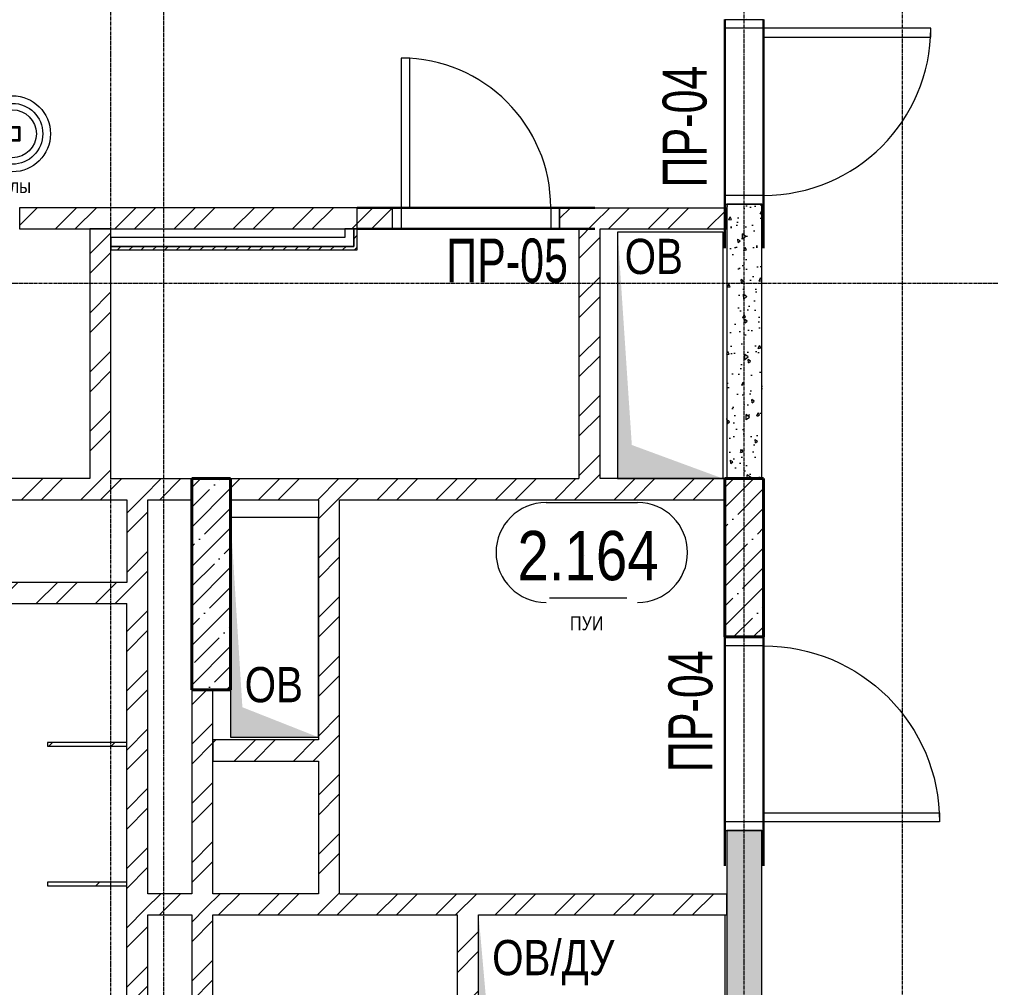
# Model space of a CAD drawing. Header units: millimetres. Extents: x -65509 to 912790, y 446 to 713294.
# Drawn here: x 240375 to 245895, y 141873 to 147375 of the extents above; entities that cross this region are included whole.
import ezdxf
from ezdxf.enums import TextEntityAlignment as Align

# ---------------------------------------------------------------- set-up
doc = ezdxf.new("R2010")
doc.units = ezdxf.units.MM
doc.linetypes.add('CENTER2', pattern=[28.575, 19.05, -3.175, 3.175, -3.175])
doc.linetypes.add('HIDDEN2', pattern=[4.7625, 3.175, -1.5875])
doc.layers.get('Defpoints').update_dxf_attribs({"color": 250})
for name, color, linetype, lineweight in [('АР_Area', 250, 'Continuous', 5), ('АР_Двери', 5, 'Continuous', 9), ('АР_Колонны', 250, 'Continuous', 30), ('АР_Стены ГКЛ', 250, 'Continuous', 15), ('АР_Стены ЖБ', 250, 'Continuous', 35), ('АР_Стены кирпич', 250, 'Continuous', 20), ('АР_Стены ПЕНОблок', 250, 'Continuous', 20), ('АР_Штриховка', 250, 'Continuous', 0), ('КМ_Фахверки', 250, 'Continuous', 25), ('ОВ_Шахты', 250, 'Continuous', 5), ('РД_Оси_100', 250, 'Continuous', 0)]:
    doc.layers.add(name, color=color, linetype=linetype, lineweight=lineweight)
for name, color, linetype, lineweight, plot in [('АР_Делит', 250, 'Continuous', 0, False), ('РД_Проем', 250, 'Continuous', 0, False), ('РД_проем_инж перемыч_подсчет', 250, 'Continuous', 30, False)]:
    doc.layers.add(name, color=color, linetype=linetype, lineweight=lineweight, plot=plot)
doc.layers.add('РД_Перемычка инж проемов', color=250, linetype='Continuous')
doc.styles.add('Arial0', font='arial.ttf')
doc.styles.add('style1', font='ARIALN.TTF')
doc.styles.add('ккк', font='isocpeur.ttf', dxfattribs={"width": 0.85, "oblique": 15})
pattern_1 = [(45, (142195.16, 127275.07), (-168.3798, 168.3798), []), (45, (142307.4, 127275.07), (-168.3798, 168.3798), [])]
pattern_2 = [(45, (142195.16, 127275.07), (-168.3798, 168.3798), []), (45, (142307.4, 127275.07), (-168.3798, 168.3798), [])]
pattern_3 = [(45, (142195.16, 127275.07), (-112.2532, 112.2532), []), (45, (142307.41, 127275.07), (-112.2532, 112.2532), [198.4375, -39.6875, 0, -39.6875])]

# ---------------------------------------------------------------- blocks, each defined once
blk = doc.blocks.new('СОШ_2200_АР_ОСИ_М100_28.05.24')
at = {"layer": 'РД_Оси_100', "linetype": 'CENTER2'}
for p, q in [((102300, -6155), (102300, 139938.679)), ((119910, 18600), (94200, 18600))]:
    blk.add_line(p, q, dxfattribs=at)
for points in [[(98700, -6194.98), (98700, 139538.679), (98550, 139938.679)], [(99000, -6195.83), (99000, 139538.679), (99150, 139938.679)], [(103200, -6155), (103200, 139938.679)]]:
    blk.add_lwpolyline(points, dxfattribs=at)
blk = doc.blocks.new('otv')
at = {"linetype": 'Continuous'}
blk.add_lwpolyline([(0, -1), (0, 0), (1, 0), (1, -1)], close=True, dxfattribs=at)
blk.add_solid([(0, -1), (0, 0), (0.1346, -0.1366), (1, 0)], dxfattribs=at)
blk = doc.blocks.new('Ф_блок 80')
at = {"layer": 'АР_Делит', "color": 1}
for radius in [216.3, 173, 136.2]:
    blk.add_circle((40, -40), radius, dxfattribs=at)
at = {"layer": 'КМ_Фахверки'}
blk.add_lwpolyline([(0, 0), (80, 0), (80, -80), (0, -80)], close=True, dxfattribs=at)
at = {"layer": 'КМ_Фахверки', "lineweight": 5}
blk.add_lwpolyline([(6, -6), (74, -6), (74, -74), (6, -74)], close=True, dxfattribs=at)
blk = doc.blocks.new('MOK-МаркаПом_овал_ареал')
for p, q in [((-2.986, 3.764), (3.522, 3.764)), ((-2.75, -3), (2.75, -3))]:
    blk.add_line(p, q)
for centre, radius, start, end in [((-2.986, 0.215), 3.55, 90, 270), ((3.522, 0.215), 3.55, 270, 90), ((-7.411, 0), 7.161, 0, 0.00095)]:
    blk.add_arc(centre, radius, start, end)
at = {"color": 0, "style": 'style1'}
blk.add_attdef('АР-ПОМЕЩЕНИЕ:НОМЕР', text='', height=3, dxfattribs=at).set_placement((0.261, 0), align=Align.MIDDLE)
blk = doc.blocks.new('MOK-МаркаПеремычки')
at = {"color": 0, "style": 'ккк', "oblique": 15, "width": 0.85}
blk.add_attdef('АР-ПРОЕМ:ПЕРЕМЫЧКА', text='', height=2.5, dxfattribs=at).set_placement((0, 0), align=Align.MIDDLE)

msp = doc.modelspace()

# ---------------------------------------------------------------- hatches: boundary and pattern name
at = {"layer": 'АР_Стены ГКЛ', "linetype": 'Continuous', "lineweight": 0}
h = msp.add_hatch(dxfattribs=at)
h.set_pattern_fill('ANSI31', color=256, scale=15, angle=-360, style=0)
h.set_pattern_definition([(45, (142195.157, 127275.073), (-33.67596, 33.67596), [])])
h.paths.add_polyline_path([(242295.157, 146185.073), (242275.157, 146185.073), (242275.157, 146085.073), (242295.157, 146065.073)], flags=0)
h = msp.add_hatch(dxfattribs=at)
h.set_pattern_fill('ANSI31', color=256, scale=15, style=0)
h.set_pattern_definition([(45, (142195.157, 127275.073), (-33.67596, 33.67596), [])])
h.paths.add_polyline_path([(242295.157, 146065.073), (242275.157, 146085.073), (240895.157, 146085.073), (240895.157, 146065.073)], flags=0)
at = {"layer": 'АР_Штриховка', "linetype": 'Continuous', "lineweight": 0}
h = msp.add_hatch(dxfattribs=at)
h.set_pattern_fill('AR-CONC', color=256, angle=45, style=0)
h.set_pattern_definition([(95, (142195.16, 127275.07), (140.09465, 117.55338), [19.05, -209.55]), (40, (142195.16, 127275.07), (-160.01845, 110.17673), [15.24, -167.6406]), (145.45144, (142206.83, 127284.87), (-19.9238, 227.7301), [16.19, -178.09024]), (91.1842, (142159.24, 127311), (221.41024, 161.9534), [28.575, -314.325]), (141.63556, (142177.7, 127324.5), (-7.0866, 342.82676), [24.285, -267.1356]), (36.18415, (142159.24, 127311), (-7.0866, 342.8268), [22.86, -251.4597]), (66, (142186.18, 127319.97), (179.51998, 34.89515), [19.05, -209.55]), (11, (142186.18, 127319.97), (-86.53993, 173.9412), [15.24, -167.64]), (116.45145, (142201.14, 127322.88), (92.98005, 208.83634), [16.19, -178.08994]), (82.5, (142195.16, 127275.07), (-57.60547, 61.973414), [0, -165.608, 0, -170.18, 0, -168.275]), (52.5, (142195.16, 127275.07), (-23.58973, 118.087), [0, -97.028, 0, -161.798, 0, -64.135]), (12.5, (142155.105, 127235.02), (99.927863, 91.826196), [0, -63.5, 0, -198.12, 0, -262.89]), (2.5, (142137.14, 127217.06), (86.7639, 122.72239), [0, -82.55, 0, -131.572, 0, -186.69])])
h.paths.add_polyline_path([(244395.158, 144764.072), (244595.158, 144764.073), (244595.153, 146325.073), (244395.153, 146325.072)], flags=0)
h.paths.add_polyline_path([(244395.151, 147375.072), (244595.151, 147375.073), (244595.151, 147376.073), (244395.151, 147376.072)], flags=0)
h = msp.add_hatch(dxfattribs=at)
h.set_pattern_fill('ANSI32', color=256, scale=25, style=0)
h.set_pattern_definition(pattern_1)
h.paths.add_polyline_path([(244395.157, 146185.073), (244395.157, 146305.073), (243675.157, 146305.073), (243635.157, 146215.073), (243675.157, 146185.073)], flags=0)
h.paths.add_polyline_path([(243555.157, 146185.073), (243635.157, 146215.073), (243675.157, 146305.073), (243445.157, 146305.073), (243445.157, 146185.073)], flags=0)
h.paths.add_polyline_path([(242495.157, 146185.073), (242495.157, 146305.073), (240375.157, 146305.073), (240375.157, 146185.073)], flags=0)
h = msp.add_hatch(dxfattribs=at)
h.set_pattern_fill('ANSI32', color=256, scale=25, angle=-360, style=0)
h.set_pattern_definition([(45, (142195.16, 127275.07), (-168.3798, 168.3798), []), (45, (142307.4, 127275.07), (-168.3798, 168.3798), [])])
h.paths.add_polyline_path([(240895.157, 146185.073), (240775.157, 146185.073), (240775.157, 144765.073), (240815.157, 144735.073), (240895.157, 144765.073)], flags=0)
h = msp.add_hatch(dxfattribs=at)
h.set_pattern_fill('ANSI32', color=256, scale=25, style=0)
h.set_pattern_definition(pattern_2)
h.paths.add_polyline_path([(243555.157, 144765.073), (243635.157, 144735.073), (243675.157, 144765.073), (243675.157, 146185.073), (243635.157, 146215.073), (243555.157, 146185.073)], flags=0)
h = msp.add_hatch(dxfattribs=at)
h.set_pattern_fill('ANSI32', color=256, scale=25, style=0)
h.set_pattern_definition([(45, (142195.16, 127275.07), (-168.3798, 168.3798), []), (45, (142307.4, 127275.07), (-168.3798, 168.3798), [])])
h.paths.add_polyline_path([(240895.157, 144765.073), (240815.157, 144735.073), (240775.157, 144645.073), (240985.158, 144645.073), (241065.158, 144675.073), (241105.158, 144765.073)], flags=0)
h.paths.add_polyline_path([(241105.158, 144765.073), (241065.158, 144675.073), (241105.158, 144645.073), (241355.157, 144645.073), (241355.157, 144765.073)], flags=0)
h.paths.add_polyline_path([(239394.804, 144765.073), (239354.804, 144675.073), (239394.804, 144645.073), (240775.157, 144645.073), (240815.157, 144735.073), (240775.157, 144765.073)], flags=0)
h.paths.add_polyline_path([(236815.157, 144765.073), (236815.157, 144645.073), (238554.522, 144645.073), (238634.522, 144675.073), (238674.522, 144765.073)], flags=0)
h.paths.add_polyline_path([(238674.522, 144765.073), (238634.522, 144675.073), (238674.522, 144645.073), (239274.804, 144645.073), (239354.804, 144675.073), (239394.804, 144765.073)], flags=0)
at = {"layer": 'АР_Штриховка', "linetype": 'Continuous', "lineweight": 5}
h = msp.add_hatch(dxfattribs=at)
h.set_pattern_fill('ANSI35', color=256, scale=25, style=0)
h.set_pattern_definition(pattern_3)
h.paths.add_polyline_path([(241355.157, 143565.073), (241575.157, 143565.073), (241575.157, 144765.073), (241355.157, 144765.073)], flags=0)
at = {"layer": 'АР_Штриховка', "linetype": 'Continuous', "lineweight": 0}
h = msp.add_hatch(dxfattribs=at)
h.set_pattern_fill('ANSI32', color=256, scale=25, style=0)
h.set_pattern_definition([(45, (142195.16, 127275.07), (-168.3798, 168.3798), []), (45, (142307.4, 127275.07), (-168.3798, 168.3798), [])])
h.paths.add_polyline_path([(241575.157, 144765.073), (241575.157, 144645.073), (242075.157, 144645.073), (242155.157, 144675.073), (242195.157, 144765.073)], flags=0)
h.paths.add_polyline_path([(242195.157, 144765.073), (242155.157, 144675.073), (242195.157, 144645.073), (243675.157, 144645.073), (243635.157, 144735.073), (243555.157, 144765.073)], flags=0)
h.paths.add_polyline_path([(243675.157, 144765.073), (243635.157, 144735.073), (243675.157, 144645.073), (244385.157, 144645.073), (244385.157, 144765.073)], flags=0)
at = {"layer": 'АР_Штриховка', "linetype": 'Continuous', "lineweight": 5}
h = msp.add_hatch(dxfattribs=at)
h.set_pattern_fill('ANSI35', color=256, scale=25, style=0)
h.set_pattern_definition(pattern_3)
h.paths.add_polyline_path([(244385.157, 143865.073), (244605.157, 143865.073), (244605.157, 144765.073), (244385.157, 144765.073)], flags=0)
at = {"layer": 'АР_Штриховка', "linetype": 'Continuous', "lineweight": 0}
h = msp.add_hatch(dxfattribs=at)
h.set_pattern_fill('ANSI32', color=256, scale=25, style=0)
h.set_pattern_definition(pattern_1)
h.paths.add_polyline_path([(240985.157, 139085.073), (241105.157, 139085.073), (241105.158, 142285.255), (241075.158, 142365.255), (240985.158, 142405.255)], flags=0)
h.paths.add_polyline_path([(240985.158, 142405.255), (241075.158, 142365.255), (241105.158, 142405.255), (241105.158, 144055.073), (241045.158, 144115.073), (240985.158, 144055.073)], flags=0)
h.paths.add_polyline_path([(240985.158, 144175.073), (241045.158, 144115.073), (241105.158, 144175.073), (241105.158, 144645.073), (241065.158, 144675.073), (240985.158, 144645.073)], flags=0)
h = msp.add_hatch(dxfattribs=at)
h.set_pattern_fill('ANSI32', color=256, scale=25, style=0)
h.set_pattern_definition(pattern_2)
h.paths.add_polyline_path([(242075.157, 142405.255), (242155.157, 142375.255), (242195.157, 142405.255), (242195.157, 143279.84), (242105.157, 143239.84), (242075.157, 143159.84)], flags=0)
h.paths.add_polyline_path([(242075.157, 143279.84), (242105.157, 143239.84), (242195.157, 143279.84), (242195.157, 144645.073), (242155.157, 144675.073), (242075.157, 144645.073)], flags=0)
h = msp.add_hatch(dxfattribs=at)
h.set_pattern_fill('ANSI32', color=256, scale=25, style=0)
h.set_pattern_definition(pattern_1)
h.paths.add_polyline_path([(241105.158, 144055.073), (241105.158, 144175.073), (241045.158, 144115.073)], flags=0)
h.paths.add_polyline_path([(240985.158, 144055.073), (241045.158, 144115.073), (240985.158, 144175.073), (239394.803, 144175.073), (239354.803, 144145.073), (239394.803, 144055.073)], flags=0)
h.paths.add_polyline_path([(239394.803, 144055.073), (239354.803, 144145.073), (239274.803, 144175.073), (238674.52, 144175.073), (238634.52, 144145.073), (238674.52, 144055.073)], flags=0)
h.paths.add_polyline_path([(238674.52, 144055.073), (238634.52, 144145.073), (238554.52, 144175.073), (236815.157, 144175.073), (236815.157, 144055.073)], flags=0)
h = msp.add_hatch(dxfattribs=at)
h.set_pattern_fill('AR-CONC', color=256, angle=45, style=0)
h.set_pattern_definition([(95, (142195.16, 127275.07), (140.09465, 117.55338), [19.05, -209.55]), (40, (142195.16, 127275.07), (-160.01845, 110.17673), [15.24, -167.6406]), (145.45144, (142206.83, 127284.87), (-19.9238, 227.7301), [16.19, -178.09024]), (91.1842, (142159.24, 127311), (221.41024, 161.9534), [28.575, -314.325]), (141.63556, (142177.7, 127324.5), (-7.0866, 342.82676), [24.285, -267.1356]), (36.18415, (142159.24, 127311), (-7.0866, 342.8268), [22.86, -251.4597]), (66, (142186.18, 127319.97), (179.51998, 34.89515), [19.05, -209.55]), (11, (142186.18, 127319.97), (-86.53993, 173.9412), [15.24, -167.64]), (116.45145, (142201.14, 127322.88), (92.98005, 208.83634), [16.19, -178.08994]), (82.5, (142195.16, 127275.07), (-57.60547, 61.973414), [0, -165.608, 0, -170.18, 0, -168.275]), (52.5, (142195.16, 127275.07), (-23.58973, 118.087), [0, -97.028, 0, -161.798, 0, -64.135]), (12.5, (142155.105, 127235.02), (99.927863, 91.826196), [0, -63.5, 0, -198.12, 0, -262.89]), (2.5, (142137.14, 127217.06), (86.7639, 122.72239), [0, -82.55, 0, -131.572, 0, -186.69])])
h.paths.add_polyline_path([(244395.158, 139085.073), (244595.158, 139085.073), (244595.158, 142765.073), (244395.158, 142765.073)], flags=0)
h.paths.add_polyline_path([(244395.158, 143865.073), (244595.158, 143865.073), (244595.158, 143866.073), (244395.158, 143866.073)], flags=0)
h = msp.add_hatch(dxfattribs=at)
h.set_pattern_fill('ANSI32', color=256, scale=25, style=0)
h.set_pattern_definition(pattern_2)
h.paths.add_polyline_path([(241355.155, 139085.073), (241475.155, 139085.073), (241475.156, 142285.255), (241415.156, 142345.255), (241355.156, 142285.255)], flags=0)
h.paths.add_polyline_path([(241355.156, 142405.255), (241415.156, 142345.255), (241475.156, 142405.255), (241475.157, 143565.073), (241355.157, 143565.073)], flags=0)
h = msp.add_hatch(dxfattribs=at)
h.set_pattern_fill('_U', color=256, scale=250, angle=45, style=0, pattern_type=0)
h.set_pattern_definition([(45, (142195.16, 127275.07), (-176.7767, 176.7767), [])])
h.paths.add_polyline_path([(240535.158, 143265.048), (240535.158, 143245.048), (240985.158, 143245.048), (240985.158, 143265.048)], flags=0)
h = msp.add_hatch(dxfattribs=at)
h.set_pattern_fill('ANSI32', color=256, scale=25, style=0)
h.set_pattern_definition([(45, (142195.16, 127275.07), (-168.3798, 168.3798), []), (45, (142307.4, 127275.07), (-168.3798, 168.3798), [])])
h.paths.add_polyline_path([(242075.157, 143159.84), (242105.157, 143239.84), (242075.157, 143279.84), (241475.157, 143279.841), (241475.157, 143159.841)], flags=0)
h = msp.add_hatch(dxfattribs=at)
h.set_pattern_fill('_U', color=256, scale=250, angle=45, style=0, pattern_type=0)
h.set_pattern_definition([(45, (142195.16, 127275.07), (-176.7767, 176.7767), [])])
h.paths.add_polyline_path([(240985.157, 142450.999), (240985.157, 142470.999), (240535.157, 142471), (240535.157, 142451)], flags=0)
h = msp.add_hatch(dxfattribs=at)
h.set_pattern_fill('ANSI32', color=256, scale=25, style=0)
h.set_pattern_definition(pattern_1)
h.paths.add_polyline_path([(242195.157, 142285.255), (242155.157, 142375.255), (242075.157, 142405.255), (241475.156, 142405.255), (241415.156, 142345.255), (241475.156, 142285.255)], flags=0)
h.paths.add_polyline_path([(244395.158, 142285.255), (244395.158, 142405.255), (242985.157, 142405.255), (242945.157, 142315.255), (242985.157, 142285.255)], flags=0)
h.paths.add_polyline_path([(242865.157, 142285.255), (242945.157, 142315.255), (242985.157, 142405.255), (242195.157, 142405.255), (242155.157, 142375.255), (242195.157, 142285.255)], flags=0)
h.paths.add_polyline_path([(241355.156, 142285.255), (241415.156, 142345.255), (241355.156, 142405.255), (241105.158, 142405.255), (241075.158, 142365.255), (241105.158, 142285.255)], flags=0)
h = msp.add_hatch(dxfattribs=at)
h.set_pattern_fill('ANSI32', color=256, scale=25, style=0)
h.set_pattern_definition(pattern_2)
h.paths.add_polyline_path([(242865.157, 139085.073), (242985.157, 139085.073), (242985.157, 139585.073), (242955.157, 139625.073), (242865.157, 139585.073)], flags=0)
h.paths.add_polyline_path([(242865.157, 139585.073), (242955.157, 139625.073), (242985.157, 139705.073), (242985.157, 142285.255), (242945.157, 142315.255), (242865.157, 142285.255)], flags=0)

# ---------------------------------------------------------------- linework, layer by layer
at = {"layer": 'АР_Двери', "linetype": 'Continuous', "lineweight": 9}
for points in [[(244385.151, 147325.072), (244385.151, 147375.072), (244605.151, 147375.073), (244605.151, 147325.073)], [(244605.151, 147325.073), (244605.151, 147275.073), (245555.151, 147275.075), (245555.151, 147325.075)], [(242545.157, 146305.073), (242595.157, 146305.073), (242595.157, 147155.073), (242545.157, 147155.073)], [(244385.153, 146375.072), (244385.153, 146325.072), (244605.153, 146325.073), (244605.153, 146375.073)], [(242545.157, 146185.073), (242495.157, 146185.073), (242495.157, 146305.073), (242545.157, 146305.073)], [(243395.157, 146185.073), (243445.157, 146185.073), (243445.157, 146305.073), (243395.157, 146305.073)], [(244385.158, 143815.073), (244385.158, 143865.073), (244605.158, 143865.073), (244605.158, 143815.073)], [(244605.158, 142815.073), (244605.158, 142865.073), (245605.158, 142865.073), (245605.158, 142815.073)], [(244385.158, 142815.073), (244385.158, 142765.073), (244605.158, 142765.073), (244605.158, 142815.073)]]:
    msp.add_lwpolyline(points, close=True, dxfattribs=at)
for centre, radius, start, end in [((244605.151, 147325.073), 950, 270.000152, 0.000152), ((242545.157, 146305.073), 850, 0, 90)]:
    msp.add_arc(centre, radius, start, end, dxfattribs=at)
at = {"layer": 'АР_Двери', "linetype": 'Continuous', "lineweight": 9, "extrusion": (0, 0, -1)}
msp.add_arc((-244605.158, 142815.073), 1000, 90, 180, dxfattribs=at)
at = {"layer": 'АР_Колонны', "linetype": 'HIDDEN2', "lineweight": 25}
for p, q in [((241355.157, 144765.073), (241575.157, 144765.073)), ((241355.157, 143565.073), (241355.157, 144765.073)), ((241575.157, 144765.073), (241575.157, 143565.073)), ((244385.157, 144765.073), (244605.157, 144765.073)), ((244385.157, 143865.073), (244385.157, 144765.073)), ((244605.157, 144765.073), (244605.157, 143865.073)), ((244605.157, 143865.073), (244385.157, 143865.073)), ((241575.157, 143565.073), (241355.157, 143565.073))]:
    msp.add_line(p, q, dxfattribs=at)
at = {"layer": 'АР_Колонны', "linetype": 'Continuous', "lineweight": 35}
for p, q in [((241355.157, 144765.073), (241575.157, 144765.073)), ((241355.157, 143565.073), (241355.157, 144765.073)), ((241575.157, 143565.073), (241575.157, 144765.073)), ((244385.157, 144765.073), (244605.157, 144765.073)), ((244385.157, 143865.073), (244385.157, 144765.073)), ((244605.157, 143865.073), (244605.157, 144765.073)), ((244385.157, 143865.073), (244605.157, 143865.073)), ((241355.157, 143565.073), (241575.157, 143565.073))]:
    msp.add_line(p, q, dxfattribs=at)
at = {"layer": 'АР_Стены ГКЛ', "linetype": 'Continuous', "lineweight": 5}
for p, q in [((242275.157, 146185.073), (242225.157, 146185.073)), ((242225.157, 146185.073), (242225.157, 146135.073)), ((242275.157, 146085.073), (242275.157, 146185.073)), ((242295.157, 146185.073), (242275.157, 146185.073)), ((242275.157, 146185.073), (242275.157, 146085.073)), ((242295.157, 146065.073), (242295.157, 146185.073)), ((242225.157, 146135.073), (240895.157, 146135.073)), ((240895.157, 146135.073), (240895.157, 146085.073)), ((240895.157, 146085.073), (242275.157, 146085.073)), ((242275.157, 146085.073), (240895.157, 146085.073)), ((240895.157, 146085.073), (240895.157, 146065.073)), ((240895.157, 146065.073), (242295.157, 146065.073))]:
    msp.add_line(p, q, dxfattribs=at)
at = {"layer": 'АР_Стены ГКЛ', "linetype": 'Continuous', "lineweight": 15}
for p, q in [((240535.158, 143265.048), (240535.158, 143245.048)), ((240985.158, 143265.048), (240535.158, 143265.048)), ((240535.158, 143245.048), (240985.158, 143245.048)), ((240985.158, 143245.048), (240985.158, 143265.048)), ((240985.157, 142470.999), (240535.157, 142471)), ((240535.157, 142471), (240535.157, 142451)), ((240535.157, 142451), (240985.157, 142450.999)), ((240985.157, 142450.999), (240985.157, 142470.999))]:
    msp.add_line(p, q, dxfattribs=at)
at = {"layer": 'АР_Стены ЖБ', "linetype": 'Continuous', "lineweight": 40}
for p, q in [((241575.157, 144765.073), (241355.157, 144765.073)), ((241355.157, 144765.073), (241355.157, 143565.073)), ((241575.157, 143565.073), (241575.157, 144765.073)), ((244605.157, 144765.073), (244385.157, 144765.073)), ((244385.157, 144765.073), (244385.157, 143865.073)), ((244605.157, 143865.073), (244605.157, 144765.073)), ((244385.157, 143865.073), (244605.157, 143865.073)), ((241355.157, 143565.073), (241575.157, 143565.073))]:
    msp.add_line(p, q, dxfattribs=at)
at = {"layer": 'АР_Стены кирпич', "linetype": 'Continuous', "lineweight": 20}
for p, q in [((242495.157, 146305.073), (240375.157, 146305.073)), ((240375.157, 146305.073), (240375.157, 146185.073)), ((242495.157, 146185.073), (242495.157, 146305.073)), ((243445.157, 146305.073), (244395.157, 146305.073)), ((243445.157, 146305.073), (243445.157, 146185.073)), ((244395.157, 146185.073), (244395.157, 146305.073)), ((240375.157, 146185.073), (242495.157, 146185.073)), ((240895.157, 146185.073), (240775.157, 146185.073)), ((240775.157, 146185.073), (240775.157, 144765.073)), ((240895.157, 144765.073), (240895.157, 146185.073)), ((243445.157, 146185.073), (243555.157, 146185.073)), ((243555.157, 146185.073), (243555.157, 144765.073)), ((243675.157, 144765.073), (243675.157, 146185.073)), ((243675.157, 146185.073), (244395.157, 146185.073)), ((240775.157, 144765.073), (239394.804, 144765.073)), ((240895.157, 144765.073), (241355.157, 144765.073)), ((241355.157, 144645.073), (241355.157, 144765.073)), ((241575.157, 144765.073), (243555.157, 144765.073)), ((241575.157, 144765.073), (241575.157, 144645.073)), ((244385.157, 144765.073), (243675.157, 144765.073)), ((244385.157, 144645.073), (244385.157, 144765.073)), ((239394.804, 144645.073), (240985.158, 144645.073)), ((240985.158, 144645.073), (240985.158, 144175.073)), ((241105.158, 144645.073), (241355.157, 144645.073)), ((241105.158, 144175.073), (241105.158, 144645.073)), ((241575.157, 144645.073), (242075.157, 144645.073)), ((242075.157, 144645.073), (242075.157, 143279.84)), ((242195.157, 142405.255), (242195.157, 144645.073)), ((242195.157, 144645.073), (244385.157, 144645.073)), ((240985.158, 144175.073), (239394.803, 144175.073)), ((241105.158, 144055.073), (241105.158, 144175.073)), ((241105.158, 144175.073), (241105.158, 144175.073)), ((236815.157, 144055.073), (240985.158, 144055.073)), ((240985.157, 139085.073), (240985.158, 144055.073)), ((241105.158, 144055.073), (241105.158, 144055.073)), ((241105.158, 142405.255), (241105.158, 144055.073)), ((241355.157, 143565.073), (241355.156, 142405.255)), ((241475.157, 143565.073), (241355.157, 143565.073)), ((241475.156, 142405.255), (241475.157, 143565.073)), ((242075.157, 143279.84), (241475.157, 143279.841)), ((241475.157, 143279.841), (241475.157, 143159.841)), ((241475.157, 143159.841), (242075.157, 143159.84)), ((242075.157, 143159.84), (242075.157, 142405.255)), ((241355.156, 142405.255), (241105.158, 142405.255)), ((241355.156, 142405.255), (241355.156, 142405.255)), ((242075.157, 142405.255), (241475.156, 142405.255)), ((242195.157, 142405.255), (244395.158, 142405.255)), ((244395.158, 142285.255), (244395.158, 142405.255)), ((241105.157, 139085.073), (241105.158, 142285.255)), ((241105.158, 142285.255), (241355.156, 142285.255)), ((241355.156, 142285.255), (241355.155, 139085.073)), ((241475.155, 139085.073), (241475.156, 142285.255)), ((241475.156, 142285.255), (242865.157, 142285.255)), ((242865.157, 139085.073), (242865.157, 142285.255)), ((242985.157, 142285.255), (244395.158, 142285.255)), ((242985.157, 139705.073), (242985.157, 142285.255))]:
    msp.add_line(p, q, dxfattribs=at)
at = {"layer": 'АР_Стены кирпич', "linetype": 'Continuous', "lineweight": 0}
msp.add_line((242295.157, 146185.073), (242295.157, 146305.073), dxfattribs=at)
at = {"layer": 'АР_Стены ПЕНОблок', "linetype": 'Continuous', "lineweight": 20}
for p, q in [((244595.153, 146325.073), (244395.153, 146325.072)), ((244395.153, 146325.072), (244395.158, 144764.072)), ((244595.158, 144764.073), (244595.153, 146325.073)), ((244395.158, 144764.072), (244595.158, 144764.073)), ((244595.158, 143866.073), (244395.158, 143866.073)), ((244395.158, 143866.073), (244395.158, 143865.073)), ((244395.158, 143865.073), (244595.158, 143865.073)), ((244595.158, 143865.073), (244595.158, 143866.073)), ((244595.158, 142765.073), (244395.158, 142765.073)), ((244395.158, 142765.073), (244395.158, 139085.073)), ((244595.158, 139085.073), (244595.158, 142765.073))]:
    msp.add_line(p, q, dxfattribs=at)
at = {"layer": 'РД_Проем', "linetype": 'Continuous', "lineweight": 0}
for p, q in [((244385.151, 147375.072), (244385.153, 146325.072)), ((244605.151, 147375.073), (244605.153, 146325.073)), ((242495.157, 146305.073), (243445.157, 146305.073)), ((242495.157, 146185.073), (243445.157, 146185.073)), ((244385.158, 143865.073), (244385.158, 142765.073)), ((244605.158, 143865.073), (244605.158, 142765.073))]:
    msp.add_line(p, q, dxfattribs=at)
at = {"layer": 'РД_проем_инж перемыч_подсчет', "linetype": 'Continuous', "lineweight": 30}
for p, q in [((244385.151, 147374.072), (244385.154, 146074.072)), ((244605.151, 147374.073), (244605.154, 146074.073)), ((242295.157, 146305.073), (243645.157, 146305.073)), ((242295.157, 146185.073), (243645.157, 146185.073)), ((244385.158, 143865.073), (244385.158, 142565.073)), ((244605.158, 143865.073), (244605.158, 142565.073))]:
    msp.add_line(p, q, dxfattribs=at)

# ---------------------------------------------------------------- block references
at = {"layer": 'АР_Area', "linetype": 'Continuous', "lineweight": 5}
ref = msp.add_blockref('MOK-МаркаПом_овал_ареал', (239391.436, 146804.113), dxfattribs=dict(at, xscale=80, yscale=80, zscale=80))
ref.add_attrib('АР-ПОМЕЩЕНИЕ:НОМЕР', '2.042', dxfattribs={"layer": '0', "color": 0, "height": 280, "style": 'style1'}).set_placement((239391.436, 146804.113), align=Align.MIDDLE)
ref.add_attrib('АР-ПОМЕЩЕНИЕ:НАИМЕНОВАНИЕ', 'Санузел для девочек основной и старшей школы', dxfattribs={"layer": 'Defpoints', "color": 2, "height": 80, "style": 'style1'}).set_placement((239383.904, 146418.998), align=Align.MIDDLE)
ref = msp.add_blockref('MOK-МаркаПом_овал_ареал', (243607.178, 144327.881), dxfattribs=dict(at, xscale=80, yscale=80, zscale=80))
ref.add_attrib('АР-ПОМЕЩЕНИЕ:НОМЕР', '2.164', dxfattribs={"layer": '0', "color": 0, "height": 280, "style": 'style1'}).set_placement((243607.178, 144327.881), align=Align.MIDDLE)
ref.add_attrib('АР-ПОМЕЩЕНИЕ:НАИМЕНОВАНИЕ', 'ПУИ', dxfattribs={"layer": 'Defpoints', "color": 2, "height": 80, "style": 'style1'}).set_placement((243599.646, 143942.766), align=Align.MIDDLE)
at = {"layer": 'КМ_Фахверки'}
msp.add_blockref('Ф_блок 80', (240295.157, 146765.073), dxfattribs=at)
at = {"layer": 'ОВ_Шахты'}
for p, xscale, yscale, rotation in [((243775.157, 144765.073), -600, 1400, 180), ((241575.157, 143295.073), -500, 1250, 180), ((242985.158, 139785.077), 2500, 1400, 89.99999999999999)]:
    msp.add_blockref('otv', p, dxfattribs=dict(at, xscale=xscale, yscale=yscale, rotation=rotation))
at = {"layer": 'РД_Оси_100'}
msp.add_blockref('СОШ_2200_АР_ОСИ_М100_28.05.24', (142195.157, 127275.073), dxfattribs=at)
at = {"layer": 'РД_Перемычка инж проемов', "linetype": 'Continuous', "lineweight": -3}
ref = msp.add_blockref('MOK-МаркаПеремычки', (244155.786, 146766.434, 200), dxfattribs=dict(at, xscale=100, yscale=100, zscale=100, rotation=89.99999999999999))
ref.add_attrib('АР-ПРОЕМ:ПЕРЕМЫЧКА', 'ПР-04', dxfattribs={"layer": '0', "color": 0, "height": 250, "rotation": 90, "style": 'Arial0', "width": 0.7}).set_placement((244155.786, 146766.434, 200), align=Align.MIDDLE)
ref = msp.add_blockref('MOK-МаркаПеремычки', (243147.017, 146004.962, 200), dxfattribs=dict(at, xscale=100, yscale=100, zscale=100))
ref.add_attrib('АР-ПРОЕМ:ПЕРЕМЫЧКА', 'ПР-05', dxfattribs={"layer": '0', "color": 0, "height": 250, "style": 'Arial0', "width": 0.7}).set_placement((243147.017, 146004.962, 200), align=Align.MIDDLE)
ref = msp.add_blockref('MOK-МаркаПеремычки', (244188.792, 143443.435, 200), dxfattribs=dict(at, xscale=100, yscale=100, zscale=100, rotation=89.99999999999999))
ref.add_attrib('АР-ПРОЕМ:ПЕРЕМЫЧКА', 'ПР-04', dxfattribs={"layer": '0', "color": 0, "height": 250, "rotation": 90, "style": 'Arial0', "width": 0.7}).set_placement((244188.792, 143443.435, 200), align=Align.MIDDLE)

# ---------------------------------------------------------------- texts
at = {"layer": 'ОВ_Шахты', "char_height": 200, "attachment_point": 5, "style": 'style1'}
for s, insert, width in [('ОВ', (243980.989, 146026.691), 1850), ('ОВ', (241821.148, 143592.899), 1850), ('ОВ/ДУ', (243409.695, 142014.01), 1430.59469)]:
    msp.add_mtext(s, dxfattribs=dict(at, insert=insert, width=width))

doc.saveas('drawing.dxf')
